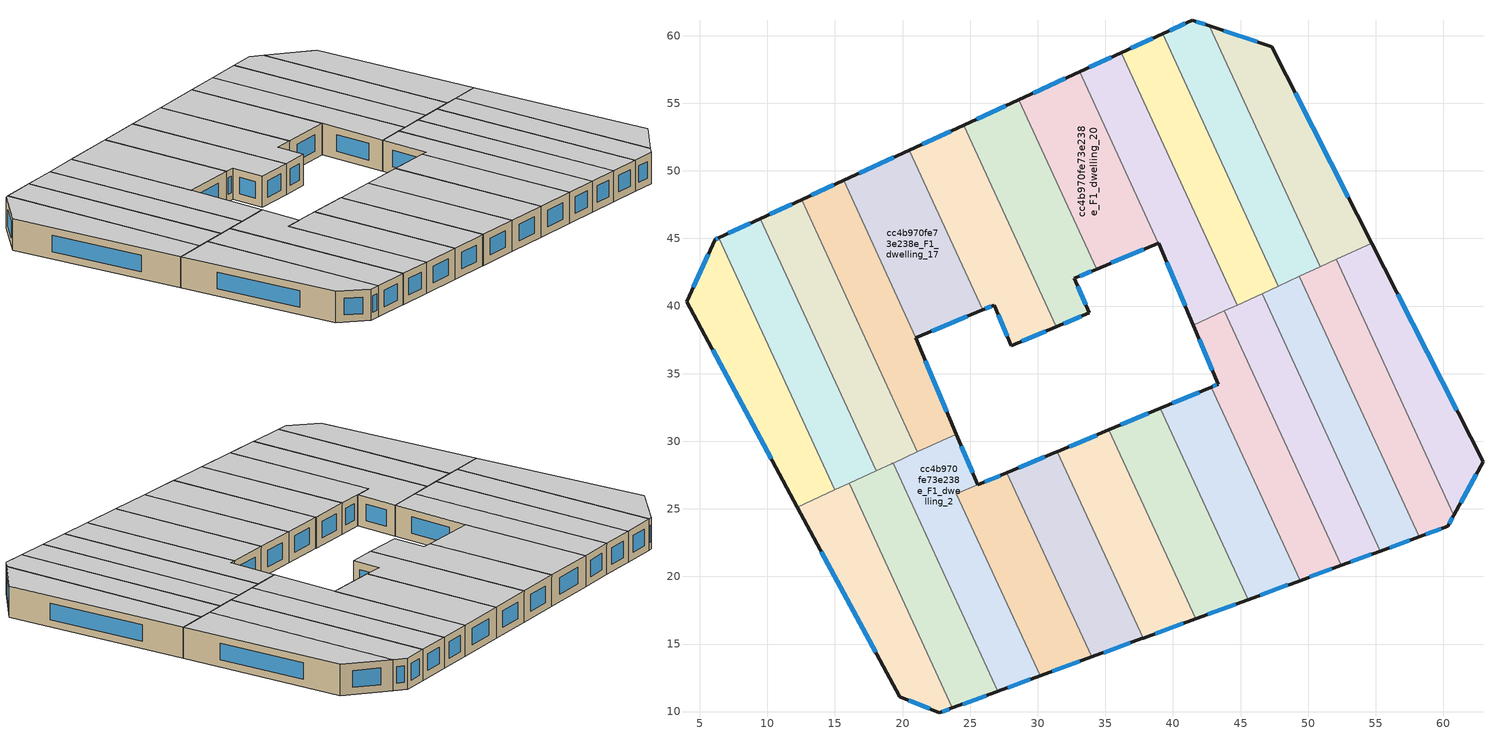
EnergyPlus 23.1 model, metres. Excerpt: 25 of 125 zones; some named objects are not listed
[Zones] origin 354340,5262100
cc4b970fe73e238e_F1_dwelling_0
 floor to cc4b970fe73e238e_F0_dwelling_0 (EU_floor_Construction): 16.05,26.89 23.69,10.27 22.72,9.91 19.78,11.12 12.22,25.13 z3
 wall outside (EU_wall_Construction): 12.22,25.13 19.78,11.12 22.72,9.91 23.69,10.27 z3:6
 wall to cc4b970fe73e238e_F1_dwelling_1 (EU_wall_Construction): 23.69,10.27 16.05,26.89 z3:6
 wall to cc4b970fe73e238e_F1_dwelling_13 (EU_wall_Construction): 14.98,26.39 12.22,25.13 z3:6
 wall to cc4b970fe73e238e_F1_dwelling_14 (EU_wall_Construction): 16.05,26.89 14.98,26.39 z3:6
 window (EU_Window_Construction): 22.94,9.99 23.46,10.18 / 20.47,10.83 22.03,10.19 / 14,21.84 18.01,14.41 z3.7:5.3
 ceiling to cc4b970fe73e238e_F2_dwelling_0 (EU_floor_Construction): 23.69,10.27 16.05,26.89 12.22,25.13 19.78,11.12 22.72,9.91 z6
cc4b970fe73e238e_F1_dwelling_1
 floor to cc4b970fe73e238e_F0_dwelling_1 (EU_floor_Construction): 19.29,28.38 27.05,11.5 27,11.48 26.96,11.46 23.69,10.27 16.05,26.89 19.2,28.33 19.25,28.36 z3
 wall outside (EU_wall_Construction): 23.69,10.27 26.96,11.46 27,11.48 27.05,11.5 z3:6
 wall to cc4b970fe73e238e_F1_dwelling_2 (EU_wall_Construction): 27.05,11.5 19.29,28.38 z3:6
 wall to cc4b970fe73e238e_F1_dwelling_14 (EU_wall_Construction): 18.04,27.8 16.05,26.89 z3:6
 wall to cc4b970fe73e238e_F1_dwelling_15 (EU_wall_Construction): 19.29,28.38 19.25,28.36 19.2,28.33 18.04,27.8 z3:6
 window (EU_Window_Construction): 24.46,10.55 26.19,11.18 z3.7:5.3
 ceiling to cc4b970fe73e238e_F2_dwelling_1 (EU_floor_Construction): 26.96,11.46 27,11.48 27.05,11.5 19.29,28.38 19.25,28.36 19.2,28.33 16.05,26.89 23.69,10.27 z6
cc4b970fe73e238e_F1_dwelling_10
 floor to cc4b970fe73e238e_F0_dwelling_10 (EU_floor_Construction): 49.35,42.19 58.21,22.92 55.35,21.88 46.6,40.92 z3
 wall outside (EU_wall_Construction): 55.35,21.88 58.21,22.92 z3:6
 wall to cc4b970fe73e238e_F1_dwelling_11 (EU_wall_Construction): 58.21,22.92 49.35,42.19 z3:6
 wall to cc4b970fe73e238e_F1_dwelling_9 (EU_wall_Construction): 46.6,40.92 55.35,21.88 z3:6
 wall to cc4b970fe73e238e_F1_dwelling_23 (EU_wall_Construction): 49.35,42.19 47.81,41.48 z3:6
 wall to cc4b970fe73e238e_F1_dwelling_22 (EU_wall_Construction): 47.81,41.48 46.6,40.93 z3:6
 window (EU_Window_Construction): 56.02,22.12 57.54,22.68 z3.7:5.3
 ceiling to cc4b970fe73e238e_F2_dwelling_10 (EU_floor_Construction): 58.21,22.92 49.35,42.19 46.6,40.92 55.35,21.88 z6
cc4b970fe73e238e_F1_dwelling_11
 floor to cc4b970fe73e238e_F0_dwelling_11 (EU_floor_Construction): 52.09,43.45 60.78,24.52 60.34,23.71 58.21,22.92 49.35,42.19 z3
 wall outside (EU_wall_Construction): 58.21,22.92 60.34,23.71 60.78,24.52 z3:6
 wall to cc4b970fe73e238e_F1_dwelling_12 (EU_wall_Construction): 60.78,24.52 52.09,43.45 z3:6
 wall to cc4b970fe73e238e_F1_dwelling_24 (EU_wall_Construction): 52.09,43.45 50.89,42.9 z3:6
 wall to cc4b970fe73e238e_F1_dwelling_23 (EU_wall_Construction): 50.89,42.9 49.35,42.19 z3:6
 window (EU_Window_Construction): 60.44,23.9 60.68,24.33 / 58.71,23.11 59.84,23.52 z3.7:5.3
 ceiling to cc4b970fe73e238e_F2_dwelling_11 (EU_floor_Construction): 60.34,23.71 60.78,24.52 52.09,43.45 49.35,42.19 58.21,22.92 z6
cc4b970fe73e238e_F1_dwelling_12
 floor to cc4b970fe73e238e_F0_dwelling_12 (EU_floor_Construction): 54.71,44.65 62.94,28.49 60.78,24.52 52.09,43.45 z3
 wall outside (EU_wall_Construction): 60.78,24.52 62.94,28.49 54.71,44.65 z3:6
 wall to cc4b970fe73e238e_F1_dwelling_24 (EU_wall_Construction): 54.71,44.65 52.09,43.45 z3:6
 window (EU_Window_Construction): 61.01,32.29 56.64,40.86 / 61.29,25.45 62.43,27.56 z3.7:5.3
 ceiling to cc4b970fe73e238e_F2_dwelling_12 (EU_floor_Construction): 60.78,24.52 62.94,28.49 54.71,44.65 52.09,43.45 z6
cc4b970fe73e238e_F1_dwelling_13
 floor to cc4b970fe73e238e_F0_dwelling_13 (EU_floor_Construction): 6.4,45.05 14.98,26.39 12.22,25.13 4.01,40.32 6.13,44.93 z3
 wall outside (EU_wall_Construction): 6.4,45.05 6.13,44.93 4.01,40.32 12.22,25.13 z3:6
 wall to cc4b970fe73e238e_F1_dwelling_14 (EU_wall_Construction): 14.98,26.39 6.4,45.05 z3:6
 window (EU_Window_Construction): 6.34,45.02 6.2,44.96 / 5.94,36.75 10.29,28.69 / 5.64,43.85 4.51,41.4 z3.7:5.3
 ceiling to cc4b970fe73e238e_F2_dwelling_13 (EU_floor_Construction): 14.98,26.39 6.4,45.05 6.13,44.93 4.01,40.32 12.22,25.13 z6
cc4b970fe73e238e_F1_dwelling_14
 floor to cc4b970fe73e238e_F0_dwelling_14 (EU_floor_Construction): 9.46,46.46 18.04,27.8 14.98,26.39 6.4,45.05 z3
 wall outside (EU_wall_Construction): 9.46,46.46 6.4,45.05 z3:6
 wall to cc4b970fe73e238e_F1_dwelling_15 (EU_wall_Construction): 18.04,27.8 9.46,46.46 z3:6
 window (EU_Window_Construction): 8.74,46.13 7.12,45.38 z3.7:5.3
 ceiling to cc4b970fe73e238e_F2_dwelling_14 (EU_floor_Construction): 18.04,27.8 9.46,46.46 6.4,45.05 14.98,26.39 z6
cc4b970fe73e238e_F1_dwelling_15
 floor to cc4b970fe73e238e_F0_dwelling_15 (EU_floor_Construction): 12.53,47.87 21.1,29.21 18.04,27.8 9.46,46.46 z3
 wall outside (EU_wall_Construction): 12.53,47.87 9.46,46.46 z3:6
 wall to cc4b970fe73e238e_F1_dwelling_16 (EU_wall_Construction): 21.1,29.21 12.53,47.87 z3:6
 wall to cc4b970fe73e238e_F1_dwelling_2 (EU_wall_Construction): 19.29,28.38 21.1,29.21 z3:6
 window (EU_Window_Construction): 11.81,47.53 10.18,46.79 z3.7:5.3
 ceiling to cc4b970fe73e238e_F2_dwelling_15 (EU_floor_Construction): 21.1,29.21 12.53,47.87 9.46,46.46 18.04,27.8 z6
cc4b970fe73e238e_F1_dwelling_16
 floor to cc4b970fe73e238e_F0_dwelling_16 (EU_floor_Construction): 15.63,49.29 20.99,37.65 20.97,37.64 23.98,30.53 21.1,29.21 12.53,47.87 z3
 wall outside (EU_wall_Construction): 15.63,49.29 12.53,47.87 / 23.98,30.53 20.97,37.64 20.99,37.65 z3:6
 wall to cc4b970fe73e238e_F1_dwelling_17 (EU_wall_Construction): 20.99,37.65 15.63,49.29 z3:6
 wall to cc4b970fe73e238e_F1_dwelling_2 (EU_wall_Construction): 21.1,29.21 23.98,30.53 z3:6
 window (EU_Window_Construction): 14.9,48.96 13.26,48.2 / 23.27,32.2 21.68,35.97 z3.7:5.3
 ceiling to cc4b970fe73e238e_F2_dwelling_16 (EU_floor_Construction): 23.98,30.53 20.97,37.64 20.99,37.65 15.63,49.29 12.53,47.87 21.1,29.21 z6
cc4b970fe73e238e_F1_dwelling_17
 floor to cc4b970fe73e238e_F0_dwelling_17 (EU_floor_Construction): 20.51,51.53 25.93,39.72 20.99,37.65 15.63,49.29 z3
 wall outside (EU_wall_Construction): 20.99,37.65 25.93,39.72 / 20.51,51.53 15.63,49.29 z3:6
 wall to cc4b970fe73e238e_F1_dwelling_18 (EU_wall_Construction): 25.93,39.72 20.51,51.53 z3:6
 window (EU_Window_Construction): 22.15,38.13 24.77,39.23 / 19.36,51.01 16.78,49.82 z3.7:5.3
 ceiling to cc4b970fe73e238e_F2_dwelling_17 (EU_floor_Construction): 25.93,39.72 20.51,51.53 15.63,49.29 20.99,37.65 z6
cc4b970fe73e238e_F1_dwelling_18
 floor to cc4b970fe73e238e_F0_dwelling_18 (EU_floor_Construction): 24.51,53.37 31.36,38.47 28.04,37.08 26.78,40.08 25.93,39.72 20.51,51.53 z3
 wall outside (EU_wall_Construction): 24.51,53.37 20.51,51.53 / 25.93,39.72 26.78,40.08 28.04,37.08 31.36,38.47 z3:6
 wall to cc4b970fe73e238e_F1_dwelling_19 (EU_wall_Construction): 31.36,38.47 24.51,53.37 z3:6
 window (EU_Window_Construction): 23.57,52.94 21.45,51.96 / 28.82,37.4 30.58,38.14 / 27.07,39.37 27.74,37.78 / 26.13,39.81 26.58,39.99 z3.7:5.3
 ceiling to cc4b970fe73e238e_F2_dwelling_18 (EU_floor_Construction): 31.36,38.47 24.51,53.37 20.51,51.53 25.93,39.72 26.78,40.08 28.04,37.08 z6
cc4b970fe73e238e_F1_dwelling_19
 floor to cc4b970fe73e238e_F0_dwelling_19 (EU_floor_Construction): 28.61,55.25 34.36,42.74 32.72,42.05 33.8,39.49 31.36,38.47 24.51,53.37 z3
 wall outside (EU_wall_Construction): 28.61,55.25 24.51,53.37 / 31.36,38.47 33.8,39.49 32.72,42.05 34.36,42.74 z3:6
 wall to cc4b970fe73e238e_F1_dwelling_20 (EU_wall_Construction): 34.36,42.74 28.61,55.25 z3:6
 window (EU_Window_Construction): 27.65,54.81 25.47,53.81 / 33.1,42.21 33.97,42.58 / 33.54,40.09 32.97,41.45 / 31.93,38.71 33.23,39.25 z3.7:5.3
 ceiling to cc4b970fe73e238e_F2_dwelling_19 (EU_floor_Construction): 33.8,39.49 32.72,42.05 34.36,42.74 28.61,55.25 24.51,53.37 31.36,38.47 z6
cc4b970fe73e238e_F1_dwelling_2
 floor to cc4b970fe73e238e_F0_dwelling_2 (EU_floor_Construction): 25.57,26.77 23.98,26.11 30.17,12.64 27.05,11.5 19.29,28.38 23.98,30.53 z3
 wall outside (EU_wall_Construction): 25.57,26.77 23.98,30.53 / 27.05,11.5 30.17,12.64 z3:6
 wall to cc4b970fe73e238e_F1_dwelling_3 (EU_wall_Construction): 23.98,26.11 25.57,26.77 / 30.17,12.64 23.99,26.11 z3:6
 window (EU_Window_Construction): 25.2,27.66 24.35,29.65 / 27.78,11.77 29.44,12.37 z3.7:5.3
 ceiling to cc4b970fe73e238e_F2_dwelling_2 (EU_floor_Construction): 30.17,12.64 23.98,26.11 25.57,26.77 23.98,30.53 19.29,28.38 27.05,11.5 z6
cc4b970fe73e238e_F1_dwelling_20
 floor to cc4b970fe73e238e_F0_dwelling_20 (EU_floor_Construction): 33.11,57.32 38.93,44.66 34.36,42.74 28.61,55.25 z3
 wall outside (EU_wall_Construction): 34.36,42.74 38.93,44.66 / 33.11,57.32 28.61,55.25 z3:6
 wall to cc4b970fe73e238e_F1_dwelling_21 (EU_wall_Construction): 38.93,44.66 33.11,57.32 z3:6
 window (EU_Window_Construction): 35.43,43.19 37.85,44.21 / 32.05,56.84 29.66,55.74 z3.7:5.3
 ceiling to cc4b970fe73e238e_F2_dwelling_20 (EU_floor_Construction): 38.93,44.66 33.11,57.32 28.61,55.25 34.36,42.74 z6
cc4b970fe73e238e_F1_dwelling_21
 floor to cc4b970fe73e238e_F0_dwelling_21 (EU_floor_Construction): 36.17,58.73 44.74,40.07 41.51,38.59 38.95,44.67 38.93,44.66 33.11,57.32 z3
 wall outside (EU_wall_Construction): 38.93,44.66 38.95,44.67 41.51,38.59 / 36.17,58.73 33.11,57.32 z3:6
 wall to cc4b970fe73e238e_F1_dwelling_22 (EU_wall_Construction): 44.74,40.07 36.17,58.73 z3:6
 wall to cc4b970fe73e238e_F1_dwelling_8 (EU_wall_Construction): 41.51,38.59 43.81,39.65 z3:6
 wall to cc4b970fe73e238e_F1_dwelling_9 (EU_wall_Construction): 43.81,39.65 44.74,40.07 z3:6
 window (EU_Window_Construction): 35.45,58.4 33.83,57.65 / 39.55,43.24 40.91,40.01 z3.7:5.3
 ceiling to cc4b970fe73e238e_F2_dwelling_21 (EU_floor_Construction): 44.74,40.07 36.17,58.73 33.11,57.32 38.93,44.66 38.95,44.67 41.51,38.59 z6
cc4b970fe73e238e_F1_dwelling_22
 floor to cc4b970fe73e238e_F0_dwelling_22 (EU_floor_Construction): 39.23,60.14 47.81,41.48 44.74,40.07 36.17,58.73 z3
 wall outside (EU_wall_Construction): 39.23,60.14 36.17,58.73 z3:6
 wall to cc4b970fe73e238e_F1_dwelling_23 (EU_wall_Construction): 47.81,41.48 39.23,60.14 z3:6
 wall to cc4b970fe73e238e_F1_dwelling_9 (EU_wall_Construction): 44.74,40.07 46.6,40.93 z3:6
 window (EU_Window_Construction): 38.51,59.81 36.89,59.06 z3.7:5.3
 ceiling to cc4b970fe73e238e_F2_dwelling_22 (EU_floor_Construction): 47.81,41.48 39.23,60.14 36.17,58.73 44.74,40.07 z6
cc4b970fe73e238e_F1_dwelling_23
 floor to cc4b970fe73e238e_F0_dwelling_23 (EU_floor_Construction): 42.69,60.73 50.89,42.9 47.81,41.48 39.23,60.14 41.44,61.15 z3
 wall outside (EU_wall_Construction): 42.69,60.73 41.44,61.15 39.23,60.14 z3:6
 wall to cc4b970fe73e238e_F1_dwelling_24 (EU_wall_Construction): 50.89,42.9 42.69,60.73 z3:6
 window (EU_Window_Construction): 42.4,60.83 41.73,61.05 / 40.92,60.91 39.75,60.37 z3.7:5.3
 ceiling to cc4b970fe73e238e_F2_dwelling_23 (EU_floor_Construction): 50.89,42.9 42.69,60.73 41.44,61.15 39.23,60.14 47.81,41.48 z6
cc4b970fe73e238e_F1_dwelling_24
 floor to cc4b970fe73e238e_F0_dwelling_24 (EU_floor_Construction): 47.3,59.2 54.71,44.65 50.89,42.9 42.69,60.73 z3
 wall outside (EU_wall_Construction): 54.71,44.65 47.3,59.2 42.69,60.73 z3:6
 window (EU_Window_Construction): 52.97,48.07 49.04,55.79 / 46.22,59.56 43.77,60.37 z3.7:5.3
 ceiling to cc4b970fe73e238e_F2_dwelling_24 (EU_floor_Construction): 54.71,44.65 47.3,59.2 42.69,60.73 50.89,42.9 z6
cc4b970fe73e238e_F1_dwelling_3
 floor to cc4b970fe73e238e_F0_dwelling_3 (EU_floor_Construction): 27.72,27.68 33.99,14.04 30.17,12.64 23.98,26.11 z3
 wall outside (EU_wall_Construction): 27.72,27.68 25.57,26.78 / 30.17,12.64 33.99,14.04 z3:6
 wall to cc4b970fe73e238e_F1_dwelling_4 (EU_wall_Construction): 33.99,14.04 27.72,27.68 z3:6
 window (EU_Window_Construction): 27.22,27.46 26.08,26.99 / 31.07,12.97 33.09,13.71 z3.7:5.3
 ceiling to cc4b970fe73e238e_F2_dwelling_3 (EU_floor_Construction): 33.99,14.04 27.72,27.68 23.98,26.11 30.17,12.64 z6
cc4b970fe73e238e_F1_dwelling_4
 floor to cc4b970fe73e238e_F0_dwelling_4 (EU_floor_Construction): 31.45,29.24 37.79,15.44 37.74,15.42 33.99,14.04 27.72,27.68 31.4,29.22 z3
 wall outside (EU_wall_Construction): 33.99,14.04 37.74,15.42 37.79,15.44 / 31.45,29.24 31.4,29.22 27.72,27.68 z3:6
 wall to cc4b970fe73e238e_F1_dwelling_5 (EU_wall_Construction): 37.79,15.44 31.45,29.24 z3:6
 window (EU_Window_Construction): 34.87,14.37 36.86,15.09 / 30.54,28.85 28.59,28.04 z3.7:5.3
 ceiling to cc4b970fe73e238e_F2_dwelling_4 (EU_floor_Construction): 37.74,15.42 37.79,15.44 31.45,29.24 31.4,29.22 27.72,27.68 33.99,14.04 z6
cc4b970fe73e238e_F1_dwelling_5
 floor to cc4b970fe73e238e_F0_dwelling_5 (EU_floor_Construction): 35.26,30.83 41.68,16.86 37.79,15.44 31.45,29.24 z3
 wall outside (EU_wall_Construction): 37.79,15.44 41.68,16.86 / 35.26,30.83 31.45,29.24 z3:6
 wall to cc4b970fe73e238e_F1_dwelling_6 (EU_wall_Construction): 41.68,16.86 35.26,30.83 z3:6
 window (EU_Window_Construction): 38.7,15.77 40.76,16.53 / 34.36,30.46 32.34,29.61 z3.7:5.3
 ceiling to cc4b970fe73e238e_F2_dwelling_5 (EU_floor_Construction): 41.68,16.86 35.26,30.83 31.45,29.24 37.79,15.44 z6
cc4b970fe73e238e_F1_dwelling_6
 floor to cc4b970fe73e238e_F0_dwelling_6 (EU_floor_Construction): 39.07,32.43 45.57,18.29 41.68,16.86 35.26,30.83 z3
 wall outside (EU_wall_Construction): 41.68,16.86 45.57,18.29 / 39.07,32.43 35.26,30.83 z3:6
 wall to cc4b970fe73e238e_F1_dwelling_7 (EU_wall_Construction): 45.57,18.29 39.07,32.43 z3:6
 window (EU_Window_Construction): 42.59,17.2 44.65,17.95 / 38.17,32.05 36.15,31.21 z3.7:5.3
 ceiling to cc4b970fe73e238e_F2_dwelling_6 (EU_floor_Construction): 45.57,18.29 39.07,32.43 35.26,30.83 41.68,16.86 z6
cc4b970fe73e238e_F1_dwelling_7
 floor to cc4b970fe73e238e_F0_dwelling_7 (EU_floor_Construction): 42.83,34.01 49.41,19.7 45.57,18.29 39.07,32.43 z3
 wall outside (EU_wall_Construction): 45.57,18.29 49.41,19.7 / 42.83,34.01 39.07,32.43 z3:6
 wall to cc4b970fe73e238e_F1_dwelling_8 (EU_wall_Construction): 49.41,19.7 42.83,34.01 z3:6
 window (EU_Window_Construction): 46.47,18.62 48.5,19.37 / 41.95,33.64 39.95,32.8 z3.7:5.3
 ceiling to cc4b970fe73e238e_F2_dwelling_7 (EU_floor_Construction): 49.41,19.7 42.83,34.01 39.07,32.43 45.57,18.29 z6
cc4b970fe73e238e_F1_dwelling_8
 floor to cc4b970fe73e238e_F0_dwelling_8 (EU_floor_Construction): 43.82,39.64 52.47,20.82 49.41,19.7 42.83,34.01 43.35,34.23 41.51,38.59 z3
 wall outside (EU_wall_Construction): 41.51,38.59 43.35,34.23 42.83,34.01 / 49.41,19.7 52.47,20.82 z3:6
 wall to cc4b970fe73e238e_F1_dwelling_9 (EU_wall_Construction): 52.47,20.82 43.82,39.64 z3:6
 window (EU_Window_Construction): 41.94,37.56 42.92,35.25 / 50.13,19.96 51.75,20.56 / 43.23,34.17 42.95,34.06 z3.7:5.3
 ceiling to cc4b970fe73e238e_F2_dwelling_8 (EU_floor_Construction): 52.47,20.82 43.82,39.64 41.51,38.59 43.35,34.23 42.83,34.01 49.41,19.7 z6
cc4b970fe73e238e_F1_dwelling_9
 floor to cc4b970fe73e238e_F0_dwelling_9 (EU_floor_Construction): 46.6,40.92 55.35,21.88 52.47,20.82 43.82,39.64 z3
 wall outside (EU_wall_Construction): 52.47,20.82 55.35,21.88 z3:6
 window (EU_Window_Construction): 53.14,21.07 54.68,21.63 z3.7:5.3
 ceiling to cc4b970fe73e238e_F2_dwelling_9 (EU_floor_Construction): 55.35,21.88 46.6,40.92 43.82,39.64 52.47,20.82 z6
[Building]
EU S2 Campaign: North Axis=0; Terrain=City; Solar Distribution=FullExterior
[Site:Location]
Budapest.Ferenc.Liszt.Intl.AP: Latitude=47.437; Longitude=19.256; Time Zone=1; Elevation=185
[SizingPeriod:WeatherFileDays]
AnnualSizingPeriod: Begin Month=1; Begin Day of Month=1; End Month=12; End Day of Month=31; Day of Week for Start Day=Monday; Use Weather File Daylight Saving Period=No; Use Weather File Rain and Snow Indicators=No
[MATERIAL]
EU_InternalMass_Material: Roughness=MediumRough; Thickness=0.1; Conductivity=1; Density=1800; Specific Heat=900; Thermal Absorptance=0.9; Solar Absorptance=0.7; Visible Absorptance=0.7
[MATERIAL:NOMASS] Roughness=MediumRough; Thermal Absorptance=0.9; Solar Absorptance=0.7; Visible Absorptance=0.7
Name | Thermal Resistance
EU_wall_NoMass | 0.832559
EU_floor_NoMass | 0.872794
[WINDOWMATERIAL:SIMPLEGLAZINGSYSTEM]
EU_Window_SimpleGlazing: UFactor=2.79869; Solar Heat Gain Coefficient=0.75; Visible Transmittance=0.75
[CONSTRUCTION]
EU_wall_Construction: EU_wall_NoMass
EU_floor_Construction: EU_floor_NoMass
EU_Window_Construction: EU_Window_SimpleGlazing
EU_InternalMass_Construction: EU_InternalMass_Material
[ZONE] Type=1; Multiplier=1; Ceiling Height=autocalculate; Floor Area=autocalculate; Part of Total Floor Area=Yes
Name | Volume
cc4b970fe73e238e_F1_dwelling_0 | 191.587
cc4b970fe73e238e_F1_dwelling_1 | 197.238
cc4b970fe73e238e_F1_dwelling_10 | 191.589
cc4b970fe73e238e_F1_dwelling_11 | 191.656
cc4b970fe73e238e_F1_dwelling_12 | 191.588
cc4b970fe73e238e_F1_dwelling_13 | 207.571
cc4b970fe73e238e_F1_dwelling_14; cc4b970fe73e238e_F1_dwelling_15 | 207.583
cc4b970fe73e238e_F1_dwelling_16 | 207.601
cc4b970fe73e238e_F1_dwelling_17 | 207.59
cc4b970fe73e238e_F1_dwelling_18 | 207.593
cc4b970fe73e238e_F1_dwelling_19 | 207.572
cc4b970fe73e238e_F1_dwelling_2 | 207.617
cc4b970fe73e238e_F1_dwelling_20 | 205.899
cc4b970fe73e238e_F1_dwelling_21 | 209.294
cc4b970fe73e238e_F1_dwelling_22 | 207.574
cc4b970fe73e238e_F1_dwelling_23 | 207.581
cc4b970fe73e238e_F1_dwelling_24 | 207.558
cc4b970fe73e238e_F1_dwelling_3 | 181.227
cc4b970fe73e238e_F1_dwelling_4 | 182.676
cc4b970fe73e238e_F1_dwelling_5 | 189.331
cc4b970fe73e238e_F1_dwelling_6; cc4b970fe73e238e_F1_dwelling_7 | 191.622
cc4b970fe73e238e_F1_dwelling_8 | 191.572
cc4b970fe73e238e_F1_dwelling_9 | 191.661
[INTERNALMASS] Construction=EU_InternalMass_Construction
Name | Zone or ZoneList | Surface Area
cc4b970fe73e238e_F1_dwelling_0_EU_InternalMass | cc4b970fe73e238e_F1_dwelling_0 | 63.8624
cc4b970fe73e238e_F1_dwelling_1_EU_InternalMass | cc4b970fe73e238e_F1_dwelling_1 | 65.7384
cc4b970fe73e238e_F1_dwelling_2_EU_InternalMass | cc4b970fe73e238e_F1_dwelling_2 | 69.2143
cc4b970fe73e238e_F1_dwelling_3_EU_InternalMass | cc4b970fe73e238e_F1_dwelling_3 | 60.4179
cc4b970fe73e238e_F1_dwelling_4_EU_InternalMass | cc4b970fe73e238e_F1_dwelling_4 | 60.8881
cc4b970fe73e238e_F1_dwelling_5_EU_InternalMass | cc4b970fe73e238e_F1_dwelling_5 | 63.1132
cc4b970fe73e238e_F1_dwelling_6_EU_InternalMass | cc4b970fe73e238e_F1_dwelling_6 | 63.874
cc4b970fe73e238e_F1_dwelling_7_EU_InternalMass | cc4b970fe73e238e_F1_dwelling_7 | 63.8742
cc4b970fe73e238e_F1_dwelling_8_EU_InternalMass | cc4b970fe73e238e_F1_dwelling_8 | 63.8569
cc4b970fe73e238e_F1_dwelling_9_EU_InternalMass | cc4b970fe73e238e_F1_dwelling_9 | 63.8869
cc4b970fe73e238e_F1_dwelling_10_EU_InternalMass | cc4b970fe73e238e_F1_dwelling_10 | 63.8632
cc4b970fe73e238e_F1_dwelling_11_EU_InternalMass | cc4b970fe73e238e_F1_dwelling_11 | 63.8855
cc4b970fe73e238e_F1_dwelling_12_EU_InternalMass | cc4b970fe73e238e_F1_dwelling_12 | 63.8629
cc4b970fe73e238e_F1_dwelling_13_EU_InternalMass | cc4b970fe73e238e_F1_dwelling_13 | 69.1905
cc4b970fe73e238e_F1_dwelling_14_EU_InternalMass | cc4b970fe73e238e_F1_dwelling_14 | 69.1944
cc4b970fe73e238e_F1_dwelling_15_EU_InternalMass | cc4b970fe73e238e_F1_dwelling_15 | 69.1944
cc4b970fe73e238e_F1_dwelling_16_EU_InternalMass | cc4b970fe73e238e_F1_dwelling_16 | 69.2004
cc4b970fe73e238e_F1_dwelling_17_EU_InternalMass | cc4b970fe73e238e_F1_dwelling_17 | 69.1968
cc4b970fe73e238e_F1_dwelling_18_EU_InternalMass | cc4b970fe73e238e_F1_dwelling_18 | 69.1974
cc4b970fe73e238e_F1_dwelling_19_EU_InternalMass | cc4b970fe73e238e_F1_dwelling_19 | 69.1907
cc4b970fe73e238e_F1_dwelling_20_EU_InternalMass | cc4b970fe73e238e_F1_dwelling_20 | 68.6331
cc4b970fe73e238e_F1_dwelling_21_EU_InternalMass | cc4b970fe73e238e_F1_dwelling_21 | 69.7657
cc4b970fe73e238e_F1_dwelling_22_EU_InternalMass | cc4b970fe73e238e_F1_dwelling_22 | 69.1926
cc4b970fe73e238e_F1_dwelling_23_EU_InternalMass | cc4b970fe73e238e_F1_dwelling_23 | 69.1938
cc4b970fe73e238e_F1_dwelling_24_EU_InternalMass | cc4b970fe73e238e_F1_dwelling_24 | 69.1861
[OTHEREQUIPMENT] Fuel Type=Electricity; Design Level Calculation Method=Watts/Area; Power per Zone Floor Area=1; Fraction Latent=0; Fraction Radiant=0; Fraction Lost=0; Carbon Dioxide Generation Rate=0; EndUse Subcategory=EU_Step8_InternalGains
Name | Zone or ZoneList or Space or SpaceList | Schedule
EU_Step8_InternalGain_cc4b970fe73e238e_F1_dwelling_0_f000 | cc4b970fe73e238e_F1_dwelling_0 | EU_Step8_GainSchedule_cc4b970fe73e238e_F1_dwelling_0_f000
EU_Step8_InternalGain_cc4b970fe73e238e_F1_dwelling_1_f000 | cc4b970fe73e238e_F1_dwelling_1 | EU_Step8_GainSchedule_cc4b970fe73e238e_F1_dwelling_1_f000
EU_Step8_InternalGain_cc4b970fe73e238e_F1_dwelling_2_f000 | cc4b970fe73e238e_F1_dwelling_2 | EU_Step8_GainSchedule_cc4b970fe73e238e_F1_dwelling_2_f000
EU_Step8_InternalGain_cc4b970fe73e238e_F1_dwelling_3_f000 | cc4b970fe73e238e_F1_dwelling_3 | EU_Step8_GainSchedule_cc4b970fe73e238e_F1_dwelling_3_f000
EU_Step8_InternalGain_cc4b970fe73e238e_F1_dwelling_4_f000 | cc4b970fe73e238e_F1_dwelling_4 | EU_Step8_GainSchedule_cc4b970fe73e238e_F1_dwelling_4_f000
EU_Step8_InternalGain_cc4b970fe73e238e_F1_dwelling_5_f000 | cc4b970fe73e238e_F1_dwelling_5 | EU_Step8_GainSchedule_cc4b970fe73e238e_F1_dwelling_5_f000
EU_Step8_InternalGain_cc4b970fe73e238e_F1_dwelling_6_f000 | cc4b970fe73e238e_F1_dwelling_6 | EU_Step8_GainSchedule_cc4b970fe73e238e_F1_dwelling_6_f000
EU_Step8_InternalGain_cc4b970fe73e238e_F1_dwelling_7_f000 | cc4b970fe73e238e_F1_dwelling_7 | EU_Step8_GainSchedule_cc4b970fe73e238e_F1_dwelling_7_f000
EU_Step8_InternalGain_cc4b970fe73e238e_F1_dwelling_8_f000 | cc4b970fe73e238e_F1_dwelling_8 | EU_Step8_GainSchedule_cc4b970fe73e238e_F1_dwelling_8_f000
EU_Step8_InternalGain_cc4b970fe73e238e_F1_dwelling_9_f000 | cc4b970fe73e238e_F1_dwelling_9 | EU_Step8_GainSchedule_cc4b970fe73e238e_F1_dwelling_9_f000
EU_Step8_InternalGain_cc4b970fe73e238e_F1_dwelling_10_f000 | cc4b970fe73e238e_F1_dwelling_10 | EU_Step8_GainSchedule_cc4b970fe73e238e_F1_dwelling_10_f000
EU_Step8_InternalGain_cc4b970fe73e238e_F1_dwelling_11_f000 | cc4b970fe73e238e_F1_dwelling_11 | EU_Step8_GainSchedule_cc4b970fe73e238e_F1_dwelling_11_f000
EU_Step8_InternalGain_cc4b970fe73e238e_F1_dwelling_12_f000 | cc4b970fe73e238e_F1_dwelling_12 | EU_Step8_GainSchedule_cc4b970fe73e238e_F1_dwelling_12_f000
EU_Step8_InternalGain_cc4b970fe73e238e_F1_dwelling_13_f000 | cc4b970fe73e238e_F1_dwelling_13 | EU_Step8_GainSchedule_cc4b970fe73e238e_F1_dwelling_13_f000
EU_Step8_InternalGain_cc4b970fe73e238e_F1_dwelling_14_f000 | cc4b970fe73e238e_F1_dwelling_14 | EU_Step8_GainSchedule_cc4b970fe73e238e_F1_dwelling_14_f000
EU_Step8_InternalGain_cc4b970fe73e238e_F1_dwelling_15_f000 | cc4b970fe73e238e_F1_dwelling_15 | EU_Step8_GainSchedule_cc4b970fe73e238e_F1_dwelling_15_f000
EU_Step8_InternalGain_cc4b970fe73e238e_F1_dwelling_16_f000 | cc4b970fe73e238e_F1_dwelling_16 | EU_Step8_GainSchedule_cc4b970fe73e238e_F1_dwelling_16_f000
EU_Step8_InternalGain_cc4b970fe73e238e_F1_dwelling_17_f000 | cc4b970fe73e238e_F1_dwelling_17 | EU_Step8_GainSchedule_cc4b970fe73e238e_F1_dwelling_17_f000
EU_Step8_InternalGain_cc4b970fe73e238e_F1_dwelling_18_f000 | cc4b970fe73e238e_F1_dwelling_18 | EU_Step8_GainSchedule_cc4b970fe73e238e_F1_dwelling_18_f000
EU_Step8_InternalGain_cc4b970fe73e238e_F1_dwelling_19_f000 | cc4b970fe73e238e_F1_dwelling_19 | EU_Step8_GainSchedule_cc4b970fe73e238e_F1_dwelling_19_f000
EU_Step8_InternalGain_cc4b970fe73e238e_F1_dwelling_20_f000 | cc4b970fe73e238e_F1_dwelling_20 | EU_Step8_GainSchedule_cc4b970fe73e238e_F1_dwelling_20_f000
EU_Step8_InternalGain_cc4b970fe73e238e_F1_dwelling_21_f000 | cc4b970fe73e238e_F1_dwelling_21 | EU_Step8_GainSchedule_cc4b970fe73e238e_F1_dwelling_21_f000
EU_Step8_InternalGain_cc4b970fe73e238e_F1_dwelling_22_f000 | cc4b970fe73e238e_F1_dwelling_22 | EU_Step8_GainSchedule_cc4b970fe73e238e_F1_dwelling_22_f000
EU_Step8_InternalGain_cc4b970fe73e238e_F1_dwelling_23_f000 | cc4b970fe73e238e_F1_dwelling_23 | EU_Step8_GainSchedule_cc4b970fe73e238e_F1_dwelling_23_f000
EU_Step8_InternalGain_cc4b970fe73e238e_F1_dwelling_24_f000 | cc4b970fe73e238e_F1_dwelling_24 | EU_Step8_GainSchedule_cc4b970fe73e238e_F1_dwelling_24_f000
[ZONEVENTILATION:DESIGNFLOWRATE] Schedule=EU_AlwaysOn; Design Flow Rate Calculation Method=AirChanges/Hour; Air Changes per Hour=0.475469; Ventilation Type=Natural; Fan Pressure Rise=0; Fan Total Efficiency=1; Constant Term Coefficient=1; Temperature Term Coefficient=0; Velocity Term Coefficient=0; Velocity Squared Term Coefficient=0; Minimum Indoor Temperature=-100; Maximum Indoor Temperature=100; Delta Temperature=-100; Minimum Outdoor Temperature=-100; Maximum Outdoor Temperature=100; Maximum Wind Speed=40
Name | Zone or ZoneList or Space or SpaceList
EU_ConstantAir_cc4b970fe73e238e_F1_dwelling_0 | cc4b970fe73e238e_F1_dwelling_0
EU_ConstantAir_cc4b970fe73e238e_F1_dwelling_1 | cc4b970fe73e238e_F1_dwelling_1
EU_ConstantAir_cc4b970fe73e238e_F1_dwelling_2 | cc4b970fe73e238e_F1_dwelling_2
EU_ConstantAir_cc4b970fe73e238e_F1_dwelling_3 | cc4b970fe73e238e_F1_dwelling_3
EU_ConstantAir_cc4b970fe73e238e_F1_dwelling_4 | cc4b970fe73e238e_F1_dwelling_4
EU_ConstantAir_cc4b970fe73e238e_F1_dwelling_5 | cc4b970fe73e238e_F1_dwelling_5
EU_ConstantAir_cc4b970fe73e238e_F1_dwelling_6 | cc4b970fe73e238e_F1_dwelling_6
EU_ConstantAir_cc4b970fe73e238e_F1_dwelling_7 | cc4b970fe73e238e_F1_dwelling_7
EU_ConstantAir_cc4b970fe73e238e_F1_dwelling_8 | cc4b970fe73e238e_F1_dwelling_8
EU_ConstantAir_cc4b970fe73e238e_F1_dwelling_9 | cc4b970fe73e238e_F1_dwelling_9
EU_ConstantAir_cc4b970fe73e238e_F1_dwelling_10 | cc4b970fe73e238e_F1_dwelling_10
EU_ConstantAir_cc4b970fe73e238e_F1_dwelling_11 | cc4b970fe73e238e_F1_dwelling_11
EU_ConstantAir_cc4b970fe73e238e_F1_dwelling_12 | cc4b970fe73e238e_F1_dwelling_12
EU_ConstantAir_cc4b970fe73e238e_F1_dwelling_13 | cc4b970fe73e238e_F1_dwelling_13
EU_ConstantAir_cc4b970fe73e238e_F1_dwelling_14 | cc4b970fe73e238e_F1_dwelling_14
EU_ConstantAir_cc4b970fe73e238e_F1_dwelling_15 | cc4b970fe73e238e_F1_dwelling_15
EU_ConstantAir_cc4b970fe73e238e_F1_dwelling_16 | cc4b970fe73e238e_F1_dwelling_16
EU_ConstantAir_cc4b970fe73e238e_F1_dwelling_17 | cc4b970fe73e238e_F1_dwelling_17
EU_ConstantAir_cc4b970fe73e238e_F1_dwelling_18 | cc4b970fe73e238e_F1_dwelling_18
EU_ConstantAir_cc4b970fe73e238e_F1_dwelling_19 | cc4b970fe73e238e_F1_dwelling_19
EU_ConstantAir_cc4b970fe73e238e_F1_dwelling_20 | cc4b970fe73e238e_F1_dwelling_20
EU_ConstantAir_cc4b970fe73e238e_F1_dwelling_21 | cc4b970fe73e238e_F1_dwelling_21
EU_ConstantAir_cc4b970fe73e238e_F1_dwelling_22 | cc4b970fe73e238e_F1_dwelling_22
EU_ConstantAir_cc4b970fe73e238e_F1_dwelling_23 | cc4b970fe73e238e_F1_dwelling_23
EU_ConstantAir_cc4b970fe73e238e_F1_dwelling_24 | cc4b970fe73e238e_F1_dwelling_24
[HVACTEMPLATE:ZONE:IDEALLOADSAIRSYSTEM] System Availability Schedule=EU_AlwaysOn; Maximum Heating Supply Air Temperature=50; Minimum Cooling Supply Air Temperature=13; Maximum Heating Supply Air Humidity Ratio=0.0156; Minimum Cooling Supply Air Humidity Ratio=0.0077; Heating Limit=NoLimit; Cooling Limit=NoLimit; Heating Availability Schedule=EU_AlwaysOn; Cooling Availability Schedule=EU_CoolingOff; Dehumidification Control Type=ConstantSensibleHeatRatio; Cooling Sensible Heat Ratio=0.7; Dehumidification Setpoint=60; Humidification Control Type=None; Humidification Setpoint=30; Outdoor Air Method=None; Outdoor Air Flow Rate per Person=0.00944; Outdoor Air Flow Rate per Zone Floor Area=0; Outdoor Air Flow Rate per Zone=0; Demand Controlled Ventilation Type=None; Outdoor Air Economizer Type=NoEconomizer; Heat Recovery Type=None; Sensible Heat Recovery Effectiveness=0.7; Latent Heat Recovery Effectiveness=0.65
Name | Template Thermostat
cc4b970fe73e238e_F1_dwelling_0 | EU_HeatOnly_cc4b970fe73e238e_F1_dwelling_0
cc4b970fe73e238e_F1_dwelling_1 | EU_HeatOnly_cc4b970fe73e238e_F1_dwelling_1
cc4b970fe73e238e_F1_dwelling_2 | EU_HeatOnly_cc4b970fe73e238e_F1_dwelling_2
cc4b970fe73e238e_F1_dwelling_3 | EU_HeatOnly_cc4b970fe73e238e_F1_dwelling_3
cc4b970fe73e238e_F1_dwelling_4 | EU_HeatOnly_cc4b970fe73e238e_F1_dwelling_4
cc4b970fe73e238e_F1_dwelling_5 | EU_HeatOnly_cc4b970fe73e238e_F1_dwelling_5
cc4b970fe73e238e_F1_dwelling_6 | EU_HeatOnly_cc4b970fe73e238e_F1_dwelling_6
cc4b970fe73e238e_F1_dwelling_7 | EU_HeatOnly_cc4b970fe73e238e_F1_dwelling_7
cc4b970fe73e238e_F1_dwelling_8 | EU_HeatOnly_cc4b970fe73e238e_F1_dwelling_8
cc4b970fe73e238e_F1_dwelling_9 | EU_HeatOnly_cc4b970fe73e238e_F1_dwelling_9
cc4b970fe73e238e_F1_dwelling_10 | EU_HeatOnly_cc4b970fe73e238e_F1_dwelling_10
cc4b970fe73e238e_F1_dwelling_11 | EU_HeatOnly_cc4b970fe73e238e_F1_dwelling_11
cc4b970fe73e238e_F1_dwelling_12 | EU_HeatOnly_cc4b970fe73e238e_F1_dwelling_12
cc4b970fe73e238e_F1_dwelling_13 | EU_HeatOnly_cc4b970fe73e238e_F1_dwelling_13
cc4b970fe73e238e_F1_dwelling_14 | EU_HeatOnly_cc4b970fe73e238e_F1_dwelling_14
cc4b970fe73e238e_F1_dwelling_15 | EU_HeatOnly_cc4b970fe73e238e_F1_dwelling_15
cc4b970fe73e238e_F1_dwelling_16 | EU_HeatOnly_cc4b970fe73e238e_F1_dwelling_16
cc4b970fe73e238e_F1_dwelling_17 | EU_HeatOnly_cc4b970fe73e238e_F1_dwelling_17
cc4b970fe73e238e_F1_dwelling_18 | EU_HeatOnly_cc4b970fe73e238e_F1_dwelling_18
cc4b970fe73e238e_F1_dwelling_19 | EU_HeatOnly_cc4b970fe73e238e_F1_dwelling_19
cc4b970fe73e238e_F1_dwelling_20 | EU_HeatOnly_cc4b970fe73e238e_F1_dwelling_20
cc4b970fe73e238e_F1_dwelling_21 | EU_HeatOnly_cc4b970fe73e238e_F1_dwelling_21
cc4b970fe73e238e_F1_dwelling_22 | EU_HeatOnly_cc4b970fe73e238e_F1_dwelling_22
cc4b970fe73e238e_F1_dwelling_23 | EU_HeatOnly_cc4b970fe73e238e_F1_dwelling_23
cc4b970fe73e238e_F1_dwelling_24 | EU_HeatOnly_cc4b970fe73e238e_F1_dwelling_24
[SIZING:ZONE] Zone Cooling Design Supply Air Temperature Input Method=SupplyAirTemperature; Zone Cooling Design Supply Air Temperature=13; Zone Heating Design Supply Air Temperature Input Method=SupplyAirTemperature; Zone Heating Design Supply Air Temperature=50; Zone Cooling Design Supply Air Humidity Ratio=0.008; Zone Heating Design Supply Air Humidity Ratio=0.008; Cooling Design Air Flow Method=DesignDay; Cooling Design Air Flow Rate=0; Cooling Minimum Air Flow per Zone Floor Area=0.000762; Cooling Minimum Air Flow=0; Cooling Minimum Air Flow Fraction=0.2; Heating Design Air Flow Method=DesignDay; Heating Design Air Flow Rate=0; Heating Maximum Air Flow per Zone Floor Area=0.002032; Heating Maximum Air Flow=0.141576; Heating Maximum Air Flow Fraction=0.3; Account for Dedicated Outdoor Air System=No; Dedicated Outdoor Air System Control Strategy=NeutralSupplyAir; Dedicated Outdoor Air Low Setpoint Temperature for Design=autosize; Dedicated Outdoor Air High Setpoint Temperature for Design=autosize; Zone Load Sizing Method=Sensible Load Only No Latent Load; Zone Latent Cooling Design Supply Air Humidity Ratio Input Method=HumidityRatioDifference; Zone Cooling Design Supply Air Humidity Ratio Difference=0.005; Zone Latent Heating Design Supply Air Humidity Ratio Input Method=HumidityRatioDifference; Zone Humidification Design Supply Air Humidity Ratio Difference=0.005
cc4b970fe73e238e_F1_dwelling_0; cc4b970fe73e238e_F1_dwelling_1; cc4b970fe73e238e_F1_dwelling_2; cc4b970fe73e238e_F1_dwelling_3; cc4b970fe73e238e_F1_dwelling_4; cc4b970fe73e238e_F1_dwelling_5; cc4b970fe73e238e_F1_dwelling_6; cc4b970fe73e238e_F1_dwelling_7; cc4b970fe73e238e_F1_dwelling_8; cc4b970fe73e238e_F1_dwelling_9; cc4b970fe73e238e_F1_dwelling_10; cc4b970fe73e238e_F1_dwelling_11; cc4b970fe73e238e_F1_dwelling_12; cc4b970fe73e238e_F1_dwelling_13; cc4b970fe73e238e_F1_dwelling_14; cc4b970fe73e238e_F1_dwelling_15; cc4b970fe73e238e_F1_dwelling_16; cc4b970fe73e238e_F1_dwelling_17; cc4b970fe73e238e_F1_dwelling_18; cc4b970fe73e238e_F1_dwelling_19; cc4b970fe73e238e_F1_dwelling_20; cc4b970fe73e238e_F1_dwelling_21; cc4b970fe73e238e_F1_dwelling_22; cc4b970fe73e238e_F1_dwelling_23; cc4b970fe73e238e_F1_dwelling_24
[SCHEDULE:CONSTANT]
Name | Hourly Value
EU_AlwaysOn | 1
EU_CoolingOff | 0
[SCHEDULE:FILE] Column Number=1; Rows to Skip at Top=0; Number of Hours of Data=8760; Column Separator=Comma; Interpolate to Timestep=No; Minutes per Item=60; Adjust Schedule for Daylight Savings=Yes
Name | File
EU_Step8_GainSchedule_cc4b970fe73e238e_F1_dwelling_0_f000 | ../../schedules/cc4b970fe73e238e/cc4b970fe73e238e_F1_dwelling_0_f000_gain.csv
EU_Step8_GainSchedule_cc4b970fe73e238e_F1_dwelling_1_f000 | ../../schedules/cc4b970fe73e238e/cc4b970fe73e238e_F1_dwelling_1_f000_gain.csv
EU_Step8_GainSchedule_cc4b970fe73e238e_F1_dwelling_2_f000 | ../../schedules/cc4b970fe73e238e/cc4b970fe73e238e_F1_dwelling_2_f000_gain.csv
EU_Step8_GainSchedule_cc4b970fe73e238e_F1_dwelling_3_f000 | ../../schedules/cc4b970fe73e238e/cc4b970fe73e238e_F1_dwelling_3_f000_gain.csv
EU_Step8_GainSchedule_cc4b970fe73e238e_F1_dwelling_4_f000 | ../../schedules/cc4b970fe73e238e/cc4b970fe73e238e_F1_dwelling_4_f000_gain.csv
EU_Step8_GainSchedule_cc4b970fe73e238e_F1_dwelling_5_f000 | ../../schedules/cc4b970fe73e238e/cc4b970fe73e238e_F1_dwelling_5_f000_gain.csv
EU_Step8_GainSchedule_cc4b970fe73e238e_F1_dwelling_6_f000 | ../../schedules/cc4b970fe73e238e/cc4b970fe73e238e_F1_dwelling_6_f000_gain.csv
EU_Step8_GainSchedule_cc4b970fe73e238e_F1_dwelling_7_f000 | ../../schedules/cc4b970fe73e238e/cc4b970fe73e238e_F1_dwelling_7_f000_gain.csv
EU_Step8_GainSchedule_cc4b970fe73e238e_F1_dwelling_8_f000 | ../../schedules/cc4b970fe73e238e/cc4b970fe73e238e_F1_dwelling_8_f000_gain.csv
EU_Step8_GainSchedule_cc4b970fe73e238e_F1_dwelling_9_f000 | ../../schedules/cc4b970fe73e238e/cc4b970fe73e238e_F1_dwelling_9_f000_gain.csv
EU_Step8_GainSchedule_cc4b970fe73e238e_F1_dwelling_10_f000 | ../../schedules/cc4b970fe73e238e/cc4b970fe73e238e_F1_dwelling_10_f000_gain.csv
EU_Step8_GainSchedule_cc4b970fe73e238e_F1_dwelling_11_f000 | ../../schedules/cc4b970fe73e238e/cc4b970fe73e238e_F1_dwelling_11_f000_gain.csv
EU_Step8_GainSchedule_cc4b970fe73e238e_F1_dwelling_12_f000 | ../../schedules/cc4b970fe73e238e/cc4b970fe73e238e_F1_dwelling_12_f000_gain.csv
EU_Step8_GainSchedule_cc4b970fe73e238e_F1_dwelling_13_f000 | ../../schedules/cc4b970fe73e238e/cc4b970fe73e238e_F1_dwelling_13_f000_gain.csv
EU_Step8_GainSchedule_cc4b970fe73e238e_F1_dwelling_14_f000 | ../../schedules/cc4b970fe73e238e/cc4b970fe73e238e_F1_dwelling_14_f000_gain.csv
EU_Step8_GainSchedule_cc4b970fe73e238e_F1_dwelling_15_f000 | ../../schedules/cc4b970fe73e238e/cc4b970fe73e238e_F1_dwelling_15_f000_gain.csv
EU_Step8_GainSchedule_cc4b970fe73e238e_F1_dwelling_16_f000 | ../../schedules/cc4b970fe73e238e/cc4b970fe73e238e_F1_dwelling_16_f000_gain.csv
EU_Step8_GainSchedule_cc4b970fe73e238e_F1_dwelling_17_f000 | ../../schedules/cc4b970fe73e238e/cc4b970fe73e238e_F1_dwelling_17_f000_gain.csv
EU_Step8_GainSchedule_cc4b970fe73e238e_F1_dwelling_18_f000 | ../../schedules/cc4b970fe73e238e/cc4b970fe73e238e_F1_dwelling_18_f000_gain.csv
EU_Step8_GainSchedule_cc4b970fe73e238e_F1_dwelling_19_f000 | ../../schedules/cc4b970fe73e238e/cc4b970fe73e238e_F1_dwelling_19_f000_gain.csv
EU_Step8_GainSchedule_cc4b970fe73e238e_F1_dwelling_20_f000 | ../../schedules/cc4b970fe73e238e/cc4b970fe73e238e_F1_dwelling_20_f000_gain.csv
EU_Step8_GainSchedule_cc4b970fe73e238e_F1_dwelling_21_f000 | ../../schedules/cc4b970fe73e238e/cc4b970fe73e238e_F1_dwelling_21_f000_gain.csv
EU_Step8_GainSchedule_cc4b970fe73e238e_F1_dwelling_22_f000 | ../../schedules/cc4b970fe73e238e/cc4b970fe73e238e_F1_dwelling_22_f000_gain.csv
EU_Step8_GainSchedule_cc4b970fe73e238e_F1_dwelling_23_f000 | ../../schedules/cc4b970fe73e238e/cc4b970fe73e238e_F1_dwelling_23_f000_gain.csv
EU_Step8_GainSchedule_cc4b970fe73e238e_F1_dwelling_24_f000 | ../../schedules/cc4b970fe73e238e/cc4b970fe73e238e_F1_dwelling_24_f000_gain.csv
